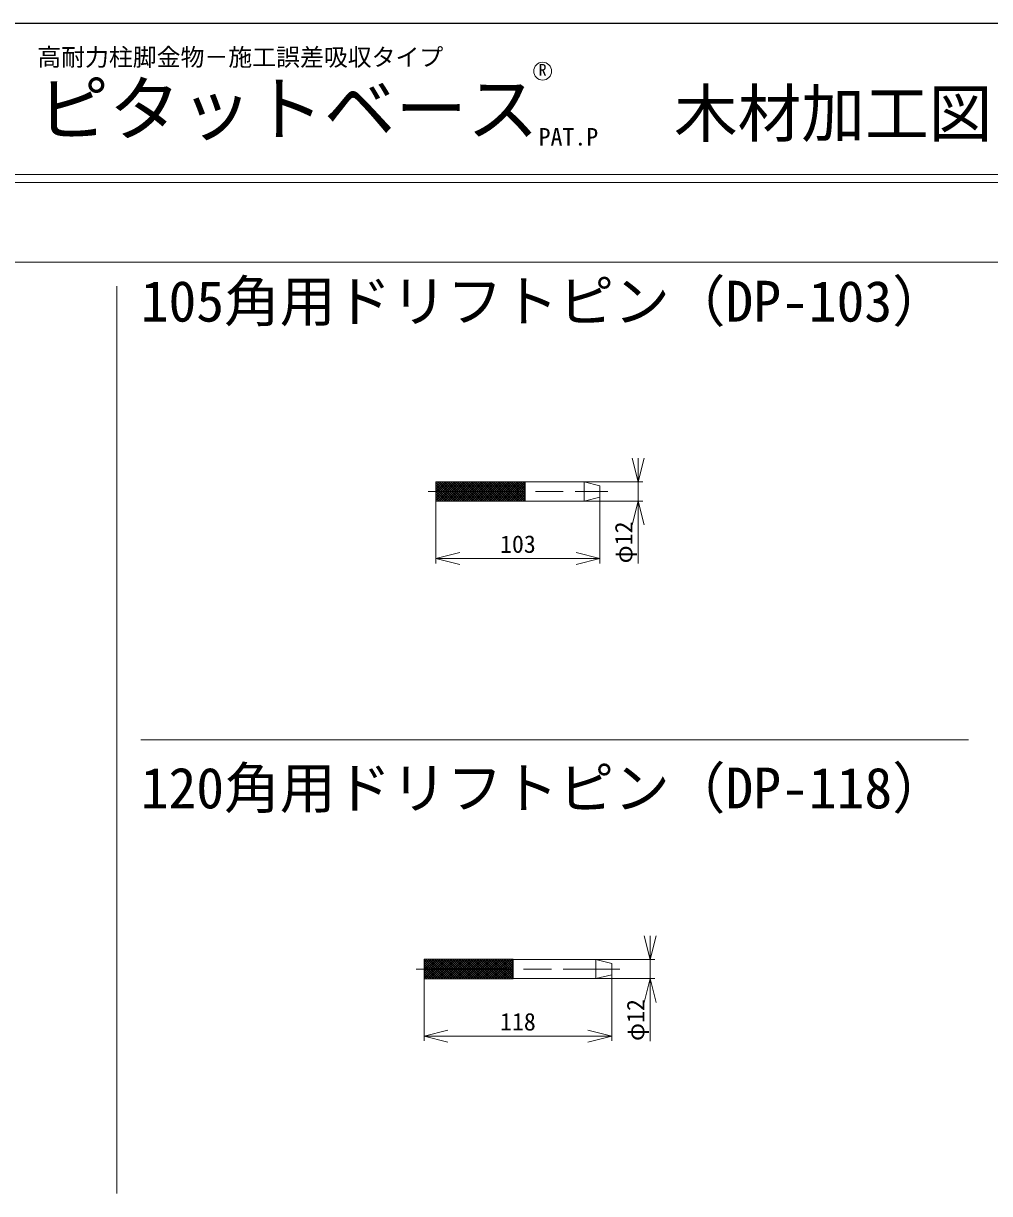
# Model space of a CAD drawing. Units: millimetres at full size, sheet at 1:5. Extents: x -1050 to 1050, y -742 to 742.
# Drawn here: x -609 to -2, y -35 to 700 of the extents above; entities that cross this region are included whole.
import ezdxf
from ezdxf.enums import TextEntityAlignment as Align

# ---------------------------------------------------------------- set-up
doc = ezdxf.new("R2010")
doc.units = ezdxf.units.MM
doc.header["$LTSCALE"] = 5
doc.linetypes.add('CHAIN', pattern=[18.5, 12, -1.5, 3.5, -1.5])
doc.linetypes.add('USER1', pattern=[1, 0.5, -0.5])
for name, color, linetype, lineweight in [('0-1_レイヤ14', 4, 'Continuous', 13), ('1-0_レイヤ14', 7, 'Continuous', 13), ('1-1_レイヤ15', 3, 'USER1', 18)]:
    doc.layers.add(name, color=color, linetype=linetype, lineweight=lineweight)
doc.styles.add('ＭＳ ゴシック', font='')
doc.styles.get('ＭＳ ゴシック').set_extended_font_data('MS Gothic')

msp = doc.modelspace()

# ---------------------------------------------------------------- linework, layer by layer
at = {"layer": '0-1_レイヤ14'}
for p, q in [((-222.5, 412), (-226.25, 427)), ((-222.5, 412), (-218.75, 427)), ((-349.5, 400.397), (-337.747, 412.15)), ((-349.5, 401.811), (-339.161, 412.15)), ((-349.5, 403.225), (-340.575, 412.15)), ((-349.5, 404.64), (-341.99, 412.15)), ((-349.5, 406.054), (-343.404, 412.15)), ((-349.5, 407.468), (-344.818, 412.15)), ((-349.5, 408.882), (-346.232, 412.15)), ((-349.5, 410.296), (-347.646, 412.15)), ((-349.5, 411.711), (-349.061, 412.15)), ((-349.5, 411.603), (-337.747, 399.85)), ((-348.633, 412.15), (-336.333, 399.85)), ((-348.633, 399.85), (-336.333, 412.15)), ((-347.219, 412.15), (-334.919, 399.85)), ((-347.219, 399.85), (-334.919, 412.15)), ((-345.804, 412.15), (-333.504, 399.85)), ((-345.804, 399.85), (-333.504, 412.15)), ((-344.39, 412.15), (-332.09, 399.85)), ((-344.39, 399.85), (-332.09, 412.15)), ((-342.976, 412.15), (-330.676, 399.85)), ((-342.976, 399.85), (-330.676, 412.15)), ((-341.562, 412.15), (-329.262, 399.85)), ((-341.562, 399.85), (-329.262, 412.15)), ((-340.147, 412.15), (-327.847, 399.85)), ((-340.147, 399.85), (-327.847, 412.15)), ((-338.733, 412.15), (-326.433, 399.85)), ((-338.733, 399.85), (-326.433, 412.15)), ((-337.319, 412.15), (-325.019, 399.85)), ((-337.319, 399.85), (-325.019, 412.15)), ((-335.905, 412.15), (-323.605, 399.85)), ((-335.905, 399.85), (-323.605, 412.15)), ((-334.491, 412.15), (-322.191, 399.85)), ((-334.491, 399.85), (-322.191, 412.15)), ((-333.076, 412.15), (-320.776, 399.85)), ((-333.076, 399.85), (-320.776, 412.15)), ((-331.662, 412.15), (-319.362, 399.85)), ((-331.662, 399.85), (-319.362, 412.15)), ((-330.248, 412.15), (-317.948, 399.85)), ((-330.248, 399.85), (-317.948, 412.15)), ((-328.834, 412.15), (-316.534, 399.85)), ((-328.834, 399.85), (-316.534, 412.15)), ((-327.42, 412.15), (-315.12, 399.85)), ((-327.42, 399.85), (-315.12, 412.15)), ((-326.005, 412.15), (-313.705, 399.85)), ((-326.005, 399.85), (-313.705, 412.15)), ((-324.591, 412.15), (-312.291, 399.85)), ((-324.591, 399.85), (-312.291, 412.15)), ((-323.177, 412.15), (-310.877, 399.85)), ((-323.177, 399.85), (-310.877, 412.15)), ((-321.763, 412.15), (-309.463, 399.85)), ((-321.763, 399.85), (-309.463, 412.15)), ((-320.348, 412.15), (-308.048, 399.85)), ((-320.348, 399.85), (-308.048, 412.15)), ((-318.934, 412.15), (-306.634, 399.85)), ((-318.934, 399.85), (-306.634, 412.15)), ((-317.52, 412.15), (-305.22, 399.85)), ((-317.52, 399.85), (-305.22, 412.15)), ((-316.106, 412.15), (-303.806, 399.85)), ((-316.106, 399.85), (-303.806, 412.15)), ((-314.692, 412.15), (-302.392, 399.85)), ((-314.692, 399.85), (-302.392, 412.15)), ((-313.277, 412.15), (-300.977, 399.85)), ((-313.277, 399.85), (-300.977, 412.15)), ((-311.863, 412.15), (-299.563, 399.85)), ((-311.863, 399.85), (-299.563, 412.15)), ((-310.449, 412.15), (-298.149, 399.85)), ((-310.449, 399.85), (-298.149, 412.15)), ((-309.035, 412.15), (-296.735, 399.85)), ((-309.035, 399.85), (-296.735, 412.15)), ((-307.621, 412.15), (-295.321, 399.85)), ((-307.621, 399.85), (-295.321, 412.15)), ((-306.206, 412.15), (-293.906, 399.85)), ((-306.206, 399.85), (-293.906, 412.15)), ((-304.792, 412.15), (-293.5, 400.858)), ((-303.378, 412.15), (-293.5, 402.272)), ((-301.964, 412.15), (-293.5, 403.686)), ((-300.549, 412.15), (-293.5, 405.101)), ((-299.135, 412.15), (-293.5, 406.515)), ((-297.721, 412.15), (-293.5, 407.929)), ((-296.307, 412.15), (-293.5, 409.343)), ((-294.893, 412.15), (-293.5, 410.757)), ((-256.5, 412), (-219.5, 412)), ((-349.5, 410.189), (-339.161, 399.85)), ((-349.5, 408.775), (-340.575, 399.85)), ((-349.5, 407.36), (-341.99, 399.85)), ((-349.5, 405.946), (-343.404, 399.85)), ((-349.5, 404.532), (-344.818, 399.85)), ((-304.792, 399.85), (-293.5, 411.142)), ((-303.378, 399.85), (-293.5, 409.728)), ((-301.964, 399.85), (-293.5, 408.314)), ((-300.549, 399.85), (-293.5, 406.899)), ((-299.135, 399.85), (-293.5, 405.485)), ((-349.5, 403.118), (-346.232, 399.85)), ((-349.5, 401.704), (-347.646, 399.85)), ((-349.5, 400.289), (-349.061, 399.85)), ((-349.5, 399.85), (-349.5, 360.85)), ((-297.721, 399.85), (-293.5, 404.071)), ((-296.307, 399.85), (-293.5, 402.657)), ((-294.893, 399.85), (-293.5, 401.243)), ((-256.5, 400), (-219.5, 400)), ((-246.5, 402.5), (-246.5, 360.85)), ((-222.5, 400), (-226.25, 385)), ((-222.5, 400), (-218.75, 385)), ((-349.5, 363.85), (-334.5, 367.6)), ((-246.5, 363.85), (-261.5, 367.6)), ((-349.5, 363.85), (-334.5, 360.1)), ((-349.5, 363.85), (-246.5, 363.85)), ((-246.5, 363.85), (-261.5, 360.1)), ((-215, 112), (-218.75, 127)), ((-215, 112), (-211.25, 127)), ((-357, 100.397), (-345.247, 112.15)), ((-357, 101.811), (-346.661, 112.15)), ((-357, 103.225), (-348.075, 112.15)), ((-357, 104.64), (-349.49, 112.15)), ((-357, 106.054), (-350.904, 112.15)), ((-357, 107.468), (-352.318, 112.15)), ((-357, 108.882), (-353.732, 112.15)), ((-357, 110.296), (-355.146, 112.15)), ((-357, 111.711), (-356.561, 112.15)), ((-357, 111.603), (-345.247, 99.85)), ((-356.133, 112.15), (-343.833, 99.85)), ((-356.133, 99.85), (-343.833, 112.15)), ((-354.719, 112.15), (-342.419, 99.85)), ((-354.719, 99.85), (-342.419, 112.15)), ((-353.304, 112.15), (-341.004, 99.85)), ((-353.304, 99.85), (-341.004, 112.15)), ((-351.89, 112.15), (-339.59, 99.85)), ((-351.89, 99.85), (-339.59, 112.15)), ((-350.476, 112.15), (-338.176, 99.85)), ((-350.476, 99.85), (-338.176, 112.15)), ((-349.062, 112.15), (-336.762, 99.85)), ((-349.062, 99.85), (-336.762, 112.15)), ((-347.647, 112.15), (-335.347, 99.85)), ((-347.647, 99.85), (-335.347, 112.15)), ((-346.233, 112.15), (-333.933, 99.85)), ((-346.233, 99.85), (-333.933, 112.15)), ((-344.819, 112.15), (-332.519, 99.85)), ((-344.819, 99.85), (-332.519, 112.15)), ((-343.405, 112.15), (-331.105, 99.85)), ((-343.405, 99.85), (-331.105, 112.15)), ((-341.991, 112.15), (-329.691, 99.85)), ((-341.991, 99.85), (-329.691, 112.15)), ((-340.576, 112.15), (-328.276, 99.85)), ((-340.576, 99.85), (-328.276, 112.15)), ((-339.162, 112.15), (-326.862, 99.85)), ((-339.162, 99.85), (-326.862, 112.15)), ((-337.748, 112.15), (-325.448, 99.85)), ((-337.748, 99.85), (-325.448, 112.15)), ((-336.334, 112.15), (-324.034, 99.85)), ((-336.334, 99.85), (-324.034, 112.15)), ((-334.92, 112.15), (-322.62, 99.85)), ((-334.92, 99.85), (-322.62, 112.15)), ((-333.505, 112.15), (-321.205, 99.85)), ((-333.505, 99.85), (-321.205, 112.15)), ((-332.091, 112.15), (-319.791, 99.85)), ((-332.091, 99.85), (-319.791, 112.15)), ((-330.677, 112.15), (-318.377, 99.85)), ((-330.677, 99.85), (-318.377, 112.15)), ((-329.263, 112.15), (-316.963, 99.85)), ((-329.263, 99.85), (-316.963, 112.15)), ((-327.848, 112.15), (-315.548, 99.85)), ((-327.848, 99.85), (-315.548, 112.15)), ((-326.434, 112.15), (-314.134, 99.85)), ((-326.434, 99.85), (-314.134, 112.15)), ((-325.02, 112.15), (-312.72, 99.85)), ((-325.02, 99.85), (-312.72, 112.15)), ((-323.606, 112.15), (-311.306, 99.85)), ((-323.606, 99.85), (-311.306, 112.15)), ((-322.192, 112.15), (-309.892, 99.85)), ((-322.192, 99.85), (-309.892, 112.15)), ((-320.777, 112.15), (-308.477, 99.85)), ((-320.777, 99.85), (-308.477, 112.15)), ((-319.363, 112.15), (-307.063, 99.85)), ((-319.363, 99.85), (-307.063, 112.15)), ((-317.949, 112.15), (-305.649, 99.85)), ((-317.949, 99.85), (-305.649, 112.15)), ((-316.535, 112.15), (-304.235, 99.85)), ((-316.535, 99.85), (-304.235, 112.15)), ((-315.121, 112.15), (-302.821, 99.85)), ((-315.121, 99.85), (-302.821, 112.15)), ((-313.706, 112.15), (-301.406, 99.85)), ((-313.706, 99.85), (-301.406, 112.15)), ((-312.292, 112.15), (-301, 100.858)), ((-312.292, 99.85), (-301, 111.142)), ((-310.878, 112.15), (-301, 102.272)), ((-309.464, 112.15), (-301, 103.686)), ((-308.049, 112.15), (-301, 105.101)), ((-306.635, 112.15), (-301, 106.515)), ((-305.221, 112.15), (-301, 107.929)), ((-303.807, 112.15), (-301, 109.343)), ((-302.393, 112.15), (-301, 110.757)), ((-249, 112), (-212, 112)), ((-357, 110.189), (-346.661, 99.85)), ((-357, 108.775), (-348.075, 99.85)), ((-357, 107.36), (-349.49, 99.85)), ((-357, 105.946), (-350.904, 99.85)), ((-357, 104.532), (-352.318, 99.85)), ((-357, 103.118), (-353.732, 99.85)), ((-310.878, 99.85), (-301, 109.728)), ((-309.464, 99.85), (-301, 108.314)), ((-308.049, 99.85), (-301, 106.899)), ((-306.635, 99.85), (-301, 105.485)), ((-305.221, 99.85), (-301, 104.071)), ((-357, 101.704), (-355.146, 99.85)), ((-357, 100.289), (-356.561, 99.85)), ((-357, 99.85), (-357, 60.85)), ((-303.807, 99.85), (-301, 102.657)), ((-302.393, 99.85), (-301, 101.243)), ((-249, 100), (-212, 100)), ((-239, 102.5), (-239, 60.85)), ((-215, 100), (-218.75, 85)), ((-215, 100), (-211.25, 85)), ((-357, 63.85), (-342, 67.6)), ((-239, 63.85), (-254, 67.6)), ((-357, 63.85), (-342, 60.1)), ((-357, 63.85), (-239, 63.85)), ((-239, 63.85), (-254, 60.1))]:
    msp.add_line(p, q, dxfattribs=at)
at = {"layer": '0-1_レイヤ14', "color": 2, "lineweight": 18}
for p, q in [((-349.5, 412.15), (-349.5, 399.85)), ((-293.5, 412), (-256.5, 412)), ((-349.5, 399.85), (-293.5, 399.85)), ((-293.5, 400), (-256.5, 400)), ((-301, 112), (-249, 112)), ((-301, 100), (-249, 100))]:
    msp.add_line(p, q, dxfattribs=at)
at = {"layer": '0-1_レイヤ14', "color": 7}
for p, q in [((-256.5, 412), (-256.5, 400)), ((-249, 112), (-249, 100))]:
    msp.add_line(p, q, dxfattribs=at)
at = {"layer": '0-1_レイヤ14', "linetype": 'CHAIN', "lineweight": 18}
for p, q in [((-354.5, 406), (-241.5, 406)), ((-362, 106), (-234, 106))]:
    msp.add_line(p, q, dxfattribs=at)
at = {"layer": '0-1_レイヤ14'}
for points in [[(-222.5, 427), (-222.5, 412), (-222.5, 400), (-222.5, 360.82)], [(-215, 127), (-215, 112), (-215, 100), (-215, 60.82)]]:
    msp.add_lwpolyline(points, dxfattribs=at)
at = {"layer": '0-1_レイヤ14', "color": 2, "lineweight": 18}
for points in [[(-349.5, 412.15), (-293.5, 412.15), (-293.5, 399.85)], [(-256.5, 412), (-246.5, 409.5), (-246.5, 402.5), (-256.5, 400)], [(-357, 112.15), (-301, 112.15), (-301, 99.85)], [(-357, 112.15), (-357, 99.85), (-301, 99.85)], [(-249, 112), (-239, 109.5), (-239, 102.5), (-249, 100)]]:
    msp.add_lwpolyline(points, dxfattribs=at)
at = {"layer": '1-0_レイヤ14', "lineweight": 18}
for p, q in [((-1000, 550), (1000, 550)), ((-550, 535), (-550, -35)), ((-535, 250), (-15, 250))]:
    msp.add_line(p, q, dxfattribs=at)
msp.add_circle((-282.5, 670), 5.59, dxfattribs=at)
at = {"layer": '1-1_レイヤ15', "color": 2, "linetype": 'Continuous', "lineweight": 25}
msp.add_line((1000, 700), (-1000, 700), dxfattribs=at)
at = {"layer": '1-1_レイヤ15', "color": 2, "linetype": 'Continuous'}
for p, q in [((1000, 605), (-1000, 605)), ((1000, 600), (-1000, 600))]:
    msp.add_line(p, q, dxfattribs=at)

# ---------------------------------------------------------------- texts
at = {"layer": '0-1_レイヤ14', "color": 7, "style": 'ＭＳ ゴシック'}
for s, height, p in [('105角用ドリフトピン（DP-103）', 25.66, (-535, 505)), ('103', 11, (-309.25, 364.15)), ('120角用ドリフトピン（DP-118）', 25.66, (-535, 199.248)), ('118', 11, (-309.25, 64.15))]:
    msp.add_text(s, height=height, dxfattribs=at).set_placement(p, align=Align.BOTTOM_LEFT)
for p in [(-222.8, 360.82), (-215.3, 60.82)]:
    msp.add_text('φ12', height=11, rotation=90, dxfattribs=at).set_placement(p, align=Align.BOTTOM_LEFT)
at = {"layer": '1-0_レイヤ14', "style": 'ＭＳ ゴシック'}
for s, height, p in [('高耐力柱脚金物－施工誤差吸収タイプ', 11, (-600, 670)), ('R', 7.331, (-285, 665)), ('ピタットベース', 32.99, (-600, 620)), ('木材加工図', 29.33, (-200, 620)), ('PAT.P', 11, (-285, 620))]:
    msp.add_text(s, height=height, dxfattribs=at).set_placement(p, align=Align.BOTTOM_LEFT)

doc.saveas('drawing.dxf')
